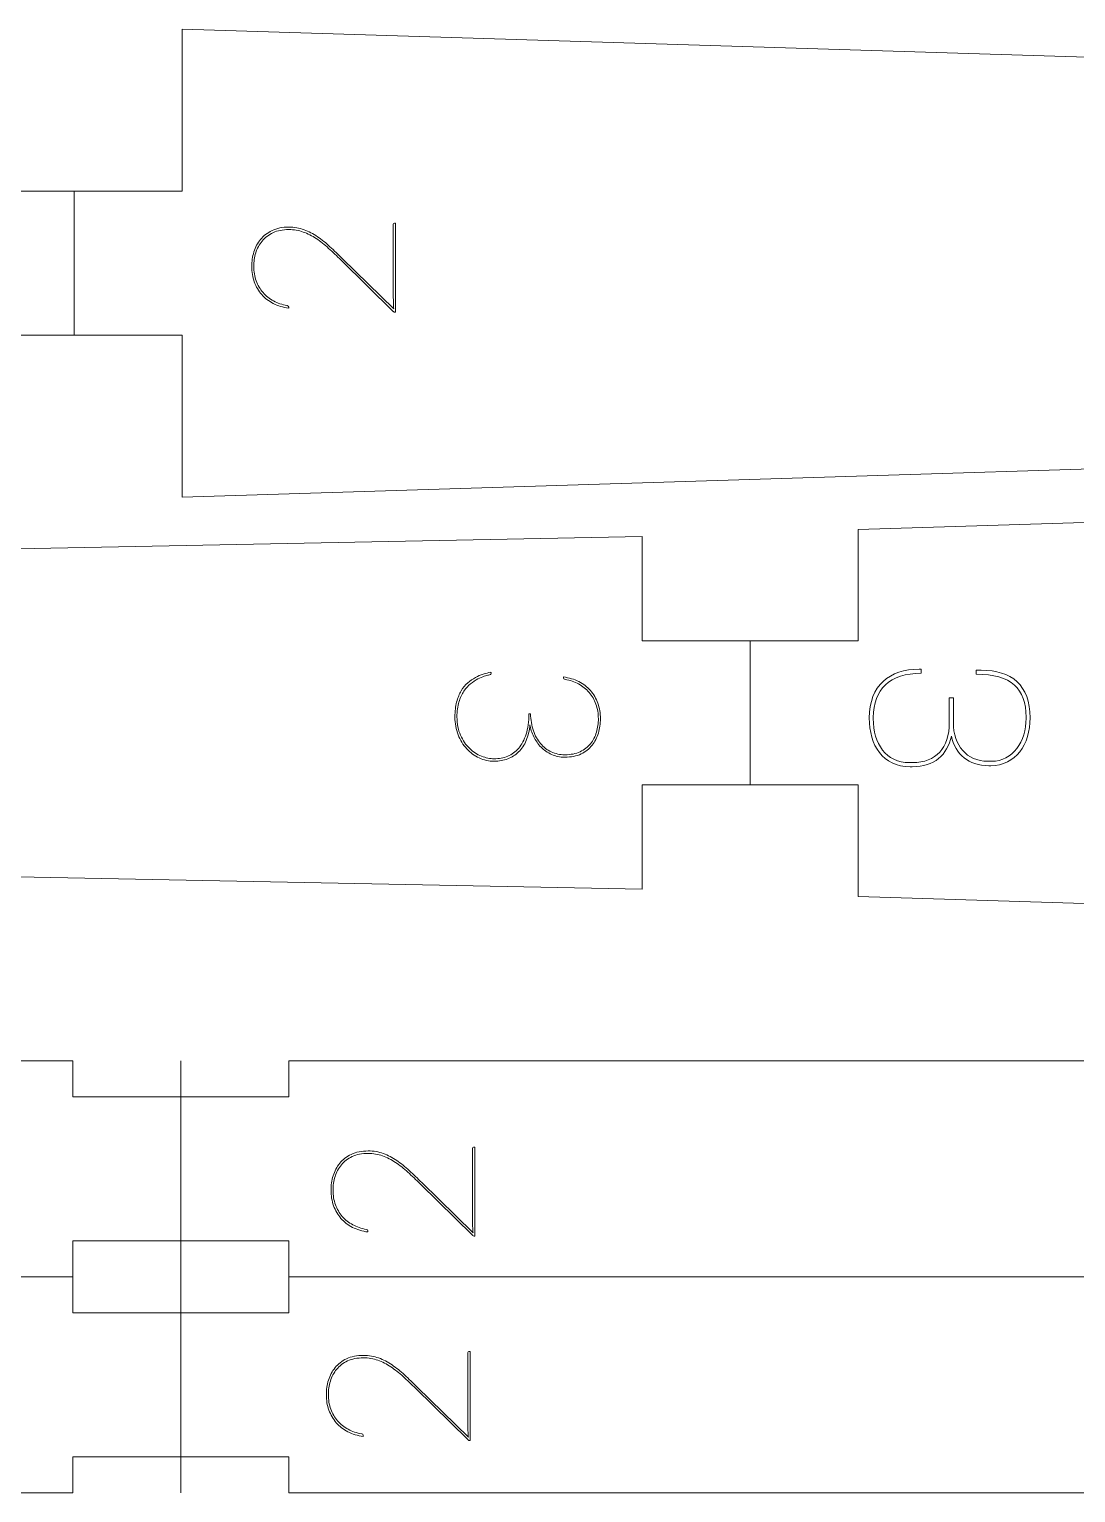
# Model space of a CAD drawing. Header units: millimetres. Extents: x -150 to 147, y -95 to 100.
# Drawn here: x -127.55 to -113.01, y -60.58 to -40.24 of the extents above; entities that cross this region are included whole.
import ezdxf

# ---------------------------------------------------------------- set-up
doc = ezdxf.new("R2010")
doc.units = ezdxf.units.MM
doc.header["$MEASUREMENT"] = 0
doc.layers.add('cut', color=7, linetype='Continuous')
doc.layers.add('cut light', color=7, linetype='Continuous')

msp = doc.modelspace()

# ---------------------------------------------------------------- linework, layer by layer
at = {"layer": 'cut', "lineweight": 0}
for points, knots in [([(-144.0516, -44.4889), (-144.0516, -44.4889), (-144.0516, -42.4889), (-144.0516, -42.4889), (-144.0516, -42.4889), (-144.0516, -42.4889), (-141.0516, -42.4889), (-141.0516, -42.4889), (-141.0516, -42.4889), (-141.0516, -42.4889), (-141.0516, -40.739), (-141.0516, -40.739), (-141.0516, -40.739), (-141.0516, -40.739), (-128.4217, -40.2389), (-128.4217, -40.2389), (-128.4217, -40.2389), (-128.4217, -40.2389), (-128.4217, -42.4889), (-128.4217, -42.4889), (-128.4217, -42.4889), (-128.4217, -42.4889), (-126.9217, -42.4889), (-126.9217, -42.4889), (-126.9217, -42.4889), (-126.9217, -42.4889), (-126.9217, -44.4889), (-126.9217, -44.4889), (-126.9217, -44.4889), (-126.9217, -44.4889), (-128.4217, -44.4889), (-128.4217, -44.4889), (-128.4217, -44.4889), (-128.4217, -44.4889), (-128.4217, -46.7389), (-128.4217, -46.7389), (-128.4217, -46.7389), (-128.4217, -46.7389), (-141.0516, -46.239), (-141.0516, -46.239), (-141.0516, -46.239), (-141.0516, -46.239), (-141.0516, -44.4889), (-141.0516, -44.4889), (-141.0516, -44.4889), (-141.0516, -44.4889), (-144.0516, -44.4889), (-144.0516, -44.4889)], [0, 0, 0, 0, 0.0769231, 0.0769231, 0.0769231, 0.0769231, 0.1538462, 0.1538462, 0.1538462, 0.1538462, 0.2307692, 0.2307692, 0.2307692, 0.2307692, 0.3076923, 0.3076923, 0.3076923, 0.3076923, 0.3846154, 0.3846154, 0.3846154, 0.3846154, 0.4615385, 0.4615385, 0.4615385, 0.4615385, 0.5384615, 0.5384615, 0.5384615, 0.5384615, 0.6153846, 0.6153846, 0.6153846, 0.6153846, 0.6923077, 0.6923077, 0.6923077, 0.6923077, 0.7692308, 0.7692308, 0.7692308, 0.7692308, 0.8461538, 0.8461538, 0.8461538, 0.8461538, 1, 1, 1, 1]), ([(-126.9217, -44.4889), (-126.9217, -44.4889), (-126.9217, -42.4889), (-126.9217, -42.4889), (-126.9217, -42.4889), (-126.9217, -42.4889), (-125.4217, -42.4889), (-125.4217, -42.4889), (-125.4217, -42.4889), (-125.4217, -42.4889), (-125.4217, -40.2389), (-125.4217, -40.2389), (-125.4217, -40.2389), (-125.4217, -40.2389), (-102.8217, -40.9389), (-102.8217, -40.9389), (-102.8217, -40.9389), (-102.8217, -40.9389), (-102.8217, -42.4889), (-102.8217, -42.4889), (-102.8217, -42.4889), (-102.8217, -42.4889), (-101.3217, -42.4889), (-101.3217, -42.4889), (-101.3217, -42.4889), (-101.3217, -42.4889), (-101.3217, -44.4889), (-101.3217, -44.4889), (-101.3217, -44.4889), (-101.3217, -44.4889), (-102.8217, -44.4889), (-102.8217, -44.4889), (-102.8217, -44.4889), (-102.8217, -44.4889), (-102.8217, -46.0389), (-102.8217, -46.0389), (-102.8217, -46.0389), (-102.8217, -46.0389), (-125.4217, -46.7389), (-125.4217, -46.7389), (-125.4217, -46.7389), (-125.4217, -46.7389), (-125.4217, -44.4889), (-125.4217, -44.4889), (-125.4217, -44.4889), (-125.4217, -44.4889), (-126.9217, -44.4889), (-126.9217, -44.4889)], [0, 0, 0, 0, 0.0769231, 0.0769231, 0.0769231, 0.0769231, 0.1538462, 0.1538462, 0.1538462, 0.1538462, 0.2307692, 0.2307692, 0.2307692, 0.2307692, 0.3076923, 0.3076923, 0.3076923, 0.3076923, 0.3846154, 0.3846154, 0.3846154, 0.3846154, 0.4615385, 0.4615385, 0.4615385, 0.4615385, 0.5384615, 0.5384615, 0.5384615, 0.5384615, 0.6153846, 0.6153846, 0.6153846, 0.6153846, 0.6923077, 0.6923077, 0.6923077, 0.6923077, 0.7692308, 0.7692308, 0.7692308, 0.7692308, 0.8461538, 0.8461538, 0.8461538, 0.8461538, 1, 1, 1, 1]), ([(-91.9315, -48.7389), (-91.9315, -48.7389), (-91.9315, -50.7389), (-91.9315, -50.7389), (-91.9315, -50.7389), (-91.9315, -50.7389), (-93.4315, -50.7389), (-93.4315, -50.7389), (-93.4315, -50.7389), (-93.4315, -50.7389), (-93.4315, -52.9889), (-93.4315, -52.9889), (-93.4315, -52.9889), (-93.4315, -52.9889), (-116.0315, -52.2889), (-116.0315, -52.2889), (-116.0315, -52.2889), (-116.0315, -52.2889), (-116.0315, -50.7389), (-116.0315, -50.7389), (-116.0315, -50.7389), (-116.0315, -50.7389), (-117.5315, -50.7389), (-117.5315, -50.7389), (-117.5315, -50.7389), (-117.5315, -50.7389), (-117.5315, -48.7389), (-117.5315, -48.7389), (-117.5315, -48.7389), (-117.5315, -48.7389), (-116.0315, -48.7389), (-116.0315, -48.7389), (-116.0315, -48.7389), (-116.0315, -48.7389), (-116.0315, -47.1889), (-116.0315, -47.1889), (-116.0315, -47.1889), (-116.0315, -47.1889), (-93.4315, -46.4889), (-93.4315, -46.4889), (-93.4315, -46.4889), (-93.4315, -46.4889), (-93.4315, -48.7389), (-93.4315, -48.7389), (-93.4315, -48.7389), (-93.4315, -48.7389), (-91.9315, -48.7389), (-91.9315, -48.7389)], [0, 0, 0, 0, 0.0769231, 0.0769231, 0.0769231, 0.0769231, 0.1538462, 0.1538462, 0.1538462, 0.1538462, 0.2307692, 0.2307692, 0.2307692, 0.2307692, 0.3076923, 0.3076923, 0.3076923, 0.3076923, 0.3846154, 0.3846154, 0.3846154, 0.3846154, 0.4615385, 0.4615385, 0.4615385, 0.4615385, 0.5384615, 0.5384615, 0.5384615, 0.5384615, 0.6153846, 0.6153846, 0.6153846, 0.6153846, 0.6923077, 0.6923077, 0.6923077, 0.6923077, 0.7692308, 0.7692308, 0.7692308, 0.7692308, 0.8461538, 0.8461538, 0.8461538, 0.8461538, 1, 1, 1, 1]), ([(-117.5315, -48.7389), (-117.5315, -48.7389), (-117.5315, -50.7389), (-117.5315, -50.7389), (-117.5315, -50.7389), (-117.5315, -50.7389), (-119.0315, -50.7389), (-119.0315, -50.7389), (-119.0315, -50.7389), (-119.0315, -50.7389), (-119.0315, -52.1889), (-119.0315, -52.1889), (-119.0315, -52.1889), (-119.0315, -52.1889), (-141.8015, -51.7388), (-141.8015, -51.7388), (-141.8015, -51.7388), (-141.8015, -51.7388), (-141.8016, -50.4888), (-141.8016, -50.4888), (-141.8016, -50.4888), (-141.8016, -50.4888), (-143.3016, -50.4888), (-143.3016, -50.4888), (-143.3016, -50.4888), (-143.3016, -50.4888), (-143.3016, -48.9888), (-143.3016, -48.9888), (-143.3016, -48.9888), (-143.3016, -48.9888), (-141.8016, -48.9888), (-141.8016, -48.9888), (-141.8016, -48.9888), (-141.8016, -48.9888), (-141.8015, -47.7388), (-141.8015, -47.7388), (-141.8015, -47.7388), (-141.8015, -47.7388), (-119.0315, -47.2889), (-119.0315, -47.2889), (-119.0315, -47.2889), (-119.0315, -47.2889), (-119.0315, -48.7389), (-119.0315, -48.7389), (-119.0315, -48.7389), (-119.0315, -48.7389), (-117.5315, -48.7389), (-117.5315, -48.7389)], [0, 0, 0, 0, 0.0769231, 0.0769231, 0.0769231, 0.0769231, 0.1538462, 0.1538462, 0.1538462, 0.1538462, 0.2307692, 0.2307692, 0.2307692, 0.2307692, 0.3076923, 0.3076923, 0.3076923, 0.3076923, 0.3846154, 0.3846154, 0.3846154, 0.3846154, 0.4615385, 0.4615385, 0.4615385, 0.4615385, 0.5384615, 0.5384615, 0.5384615, 0.5384615, 0.6153846, 0.6153846, 0.6153846, 0.6153846, 0.6923077, 0.6923077, 0.6923077, 0.6923077, 0.7692308, 0.7692308, 0.7692308, 0.7692308, 0.8461538, 0.8461538, 0.8461538, 0.8461538, 1, 1, 1, 1]), ([(-83.7401, -57.5762), (-83.7401, -57.5762), (-98.34, -57.5762), (-98.34, -57.5762), (-98.34, -57.5762), (-98.34, -57.5762), (-98.34, -56.8262), (-98.34, -56.8262), (-98.34, -56.8262), (-98.34, -56.8262), (-101.34, -56.8262), (-101.34, -56.8262), (-101.34, -56.8262), (-101.34, -56.8262), (-101.34, -57.5762), (-101.34, -57.5762), (-101.34, -57.5762), (-101.34, -57.5762), (-123.94, -57.5762), (-123.94, -57.5762), (-123.94, -57.5762), (-123.94, -57.5762), (-123.94, -57.0762), (-123.94, -57.0762), (-123.94, -57.0762), (-123.94, -57.0762), (-126.94, -57.0762), (-126.94, -57.0762), (-126.94, -57.0762), (-126.94, -57.0762), (-126.94, -57.5762), (-126.94, -57.5762), (-126.94, -57.5762), (-126.94, -57.5762), (-139.5699, -57.5762), (-139.5699, -57.5762), (-139.5699, -57.5762), (-139.5699, -57.5762), (-139.5699, -57.0762), (-139.5699, -57.0762), (-139.5699, -57.0762), (-139.5699, -57.0762), (-142.5699, -57.0762), (-142.5699, -57.0762), (-142.5699, -57.0762), (-142.5699, -57.0762), (-142.5699, -55.0762), (-142.5699, -55.0762), (-142.5699, -55.0762), (-142.5699, -55.0762), (-139.5699, -55.0762), (-139.5699, -55.0762), (-139.5699, -55.0762), (-139.5699, -55.0762), (-139.5699, -54.5762), (-139.5699, -54.5762), (-139.5699, -54.5762), (-139.5699, -54.5762), (-126.9401, -54.5762), (-126.9401, -54.5762), (-126.9401, -54.5762), (-126.9401, -54.5762), (-126.9401, -55.0762), (-126.9401, -55.0762), (-126.9401, -55.0762), (-126.9401, -55.0762), (-123.9401, -55.0762), (-123.9401, -55.0762), (-123.9401, -55.0762), (-123.9401, -55.0762), (-123.9401, -54.5762), (-123.9401, -54.5762), (-123.9401, -54.5762), (-123.9401, -54.5762), (-101.3401, -54.5762), (-101.3401, -54.5762), (-101.3401, -54.5762), (-101.3401, -54.5762), (-101.3401, -55.0762), (-101.3401, -55.0762), (-101.3401, -55.0762), (-101.3401, -55.0762), (-98.3401, -55.0762), (-98.3401, -55.0762), (-98.3401, -55.0762), (-98.3401, -55.0762), (-98.3401, -54.5762), (-98.3401, -54.5762), (-98.3401, -54.5762), (-98.3401, -54.5762), (-83.7401, -54.5762), (-83.7401, -54.5762), (-83.7401, -54.5762), (-83.7401, -54.5762), (-83.7401, -57.5762), (-83.7401, -57.5762)], [0, 0, 0, 0, 0.04, 0.04, 0.04, 0.04, 0.08, 0.08, 0.08, 0.08, 0.12, 0.12, 0.12, 0.12, 0.16, 0.16, 0.16, 0.16, 0.2, 0.2, 0.2, 0.2, 0.24, 0.24, 0.24, 0.24, 0.28, 0.28, 0.28, 0.28, 0.32, 0.32, 0.32, 0.32, 0.36, 0.36, 0.36, 0.36, 0.4, 0.4, 0.4, 0.4, 0.44, 0.44, 0.44, 0.44, 0.48, 0.48, 0.48, 0.48, 0.52, 0.52, 0.52, 0.52, 0.56, 0.56, 0.56, 0.56, 0.6, 0.6, 0.6, 0.6, 0.64, 0.64, 0.64, 0.64, 0.68, 0.68, 0.68, 0.68, 0.72, 0.72, 0.72, 0.72, 0.76, 0.76, 0.76, 0.76, 0.8, 0.8, 0.8, 0.8, 0.84, 0.84, 0.84, 0.84, 0.88, 0.88, 0.88, 0.88, 0.92, 0.92, 0.92, 0.92, 1, 1, 1, 1]), ([(-83.7401, -60.5762), (-83.7401, -60.5762), (-98.3401, -60.5762), (-98.3401, -60.5762), (-98.3401, -60.5762), (-98.3401, -60.5762), (-98.3401, -60.0762), (-98.3401, -60.0762), (-98.3401, -60.0762), (-98.3401, -60.0762), (-101.3401, -60.0762), (-101.3401, -60.0762), (-101.3401, -60.0762), (-101.3401, -60.0762), (-101.3401, -60.5762), (-101.3401, -60.5762), (-101.3401, -60.5762), (-101.3401, -60.5762), (-123.9401, -60.5762), (-123.9401, -60.5762), (-123.9401, -60.5762), (-123.9401, -60.5762), (-123.9401, -60.0762), (-123.9401, -60.0762), (-123.9401, -60.0762), (-123.9401, -60.0762), (-126.9401, -60.0762), (-126.9401, -60.0762), (-126.9401, -60.0762), (-126.9401, -60.0762), (-126.9401, -60.5762), (-126.9401, -60.5762), (-126.9401, -60.5762), (-126.9401, -60.5762), (-139.5699, -60.5762), (-139.5699, -60.5762), (-139.5699, -60.5762), (-139.5699, -60.5762), (-139.5699, -60.0762), (-139.5699, -60.0762), (-139.5699, -60.0762), (-139.5699, -60.0762), (-142.5699, -60.0762), (-142.5699, -60.0762), (-142.5699, -60.0762), (-142.5699, -60.0762), (-142.5699, -58.0762), (-142.5699, -58.0762), (-142.5699, -58.0762), (-142.5699, -58.0762), (-139.5699, -58.0762), (-139.5699, -58.0762), (-139.5699, -58.0762), (-139.5699, -58.0762), (-139.5699, -57.5762), (-139.5699, -57.5762), (-139.5699, -57.5762), (-139.5699, -57.5762), (-126.94, -57.5762), (-126.94, -57.5762), (-126.94, -57.5762), (-126.94, -57.5762), (-126.94, -58.0762), (-126.94, -58.0762), (-126.94, -58.0762), (-126.94, -58.0762), (-123.94, -58.0762), (-123.94, -58.0762), (-123.94, -58.0762), (-123.94, -58.0762), (-123.94, -57.5762), (-123.94, -57.5762), (-123.94, -57.5762), (-123.94, -57.5762), (-101.34, -57.5762), (-101.34, -57.5762), (-101.34, -57.5762), (-101.34, -57.5762), (-101.34, -58.3262), (-101.34, -58.3262), (-101.34, -58.3262), (-101.34, -58.3262), (-98.34, -58.3262), (-98.34, -58.3262), (-98.34, -58.3262), (-98.34, -58.3262), (-98.34, -57.5762), (-98.34, -57.5762), (-98.34, -57.5762), (-98.34, -57.5762), (-83.7401, -57.5762), (-83.7401, -57.5762), (-83.7401, -57.5762), (-83.7401, -57.5762), (-83.7401, -60.5762), (-83.7401, -60.5762)], [0, 0, 0, 0, 0.04, 0.04, 0.04, 0.04, 0.08, 0.08, 0.08, 0.08, 0.12, 0.12, 0.12, 0.12, 0.16, 0.16, 0.16, 0.16, 0.2, 0.2, 0.2, 0.2, 0.24, 0.24, 0.24, 0.24, 0.28, 0.28, 0.28, 0.28, 0.32, 0.32, 0.32, 0.32, 0.36, 0.36, 0.36, 0.36, 0.4, 0.4, 0.4, 0.4, 0.44, 0.44, 0.44, 0.44, 0.48, 0.48, 0.48, 0.48, 0.52, 0.52, 0.52, 0.52, 0.56, 0.56, 0.56, 0.56, 0.6, 0.6, 0.6, 0.6, 0.64, 0.64, 0.64, 0.64, 0.68, 0.68, 0.68, 0.68, 0.72, 0.72, 0.72, 0.72, 0.76, 0.76, 0.76, 0.76, 0.8, 0.8, 0.8, 0.8, 0.84, 0.84, 0.84, 0.84, 0.88, 0.88, 0.88, 0.88, 0.92, 0.92, 0.92, 0.92, 1, 1, 1, 1])]:
    msp.add_open_spline(points, degree=3, knots=knots, dxfattribs=at)
for points in [[(-125.44, -54.5762), (-125.44, -54.5762), (-125.44, -57.5762), (-125.44, -57.5762)], [(-125.44, -57.5762), (-125.44, -57.5762), (-125.44, -60.5762), (-125.44, -60.5762)]]:
    msp.add_open_spline(points, degree=3, dxfattribs=at)
at = {"layer": 'cut light', "color": 5, "lineweight": 0}
for points, knots in [([(-124.4561, -43.5331), (-124.4561, -43.4654), (-124.4462, -43.3986), (-124.4265, -43.3332), (-124.4265, -43.3332), (-124.4067, -43.2678), (-124.3762, -43.21), (-124.3343, -43.1592), (-124.3343, -43.1592), (-124.2924, -43.1084), (-124.2388, -43.067), (-124.1739, -43.0355), (-124.1739, -43.0355), (-124.109, -43.004), (-124.0309, -42.9884), (-123.9397, -42.9884), (-123.9397, -42.9884), (-123.8644, -42.9884), (-123.7943, -43.0002), (-123.7294, -43.0242), (-123.7294, -43.0242), (-123.6645, -43.0482), (-123.6024, -43.0806), (-123.5431, -43.1211), (-123.5431, -43.1211), (-123.4839, -43.1615), (-123.426, -43.2081), (-123.3691, -43.2612), (-123.3691, -43.2612), (-123.3122, -43.3144), (-123.2539, -43.3704), (-123.1946, -43.4287), (-123.1946, -43.4287), (-123.1946, -43.4287), (-122.4834, -44.1258), (-122.4834, -44.1258), (-122.4834, -44.1258), (-122.4853, -44.106), (-122.4867, -44.083), (-122.4876, -44.0571), (-122.4876, -44.0571), (-122.4886, -44.0312), (-122.489, -44.0025), (-122.489, -43.9706), (-122.489, -43.9706), (-122.489, -43.9706), (-122.489, -42.9489), (-122.489, -42.9489), (-122.489, -42.9489), (-122.489, -42.9395), (-122.4843, -42.9348), (-122.4749, -42.9348), (-122.4749, -42.9348), (-122.4749, -42.9348), (-122.458, -42.9348), (-122.458, -42.9348), (-122.458, -42.9348), (-122.458, -42.9348), (-122.458, -44.1709), (-122.458, -44.1709), (-122.458, -44.1709), (-122.458, -44.1709), (-122.4693, -44.1709), (-122.4693, -44.1709), (-122.4693, -44.1709), (-122.4749, -44.1709), (-122.4796, -44.1695), (-122.4834, -44.1667), (-122.4834, -44.1667), (-122.4872, -44.1639), (-122.49, -44.1615), (-122.4919, -44.1596), (-122.4919, -44.1596), (-122.4919, -44.1596), (-123.2143, -43.4485), (-123.2143, -43.4485), (-123.2143, -43.4485), (-123.2736, -43.3901), (-123.3315, -43.3351), (-123.3879, -43.2834), (-123.3879, -43.2834), (-123.4444, -43.2316), (-123.5017, -43.1865), (-123.5601, -43.1479), (-123.5601, -43.1479), (-123.6184, -43.1093), (-123.6786, -43.0787), (-123.7407, -43.0562), (-123.7407, -43.0562), (-123.8028, -43.0336), (-123.8691, -43.0223), (-123.9397, -43.0223), (-123.9397, -43.0223), (-124.0253, -43.0223), (-124.0991, -43.0369), (-124.1607, -43.066), (-124.1607, -43.066), (-124.2223, -43.0952), (-124.2727, -43.1338), (-124.3122, -43.1818), (-124.3122, -43.1818), (-124.3517, -43.2297), (-124.3809, -43.2843), (-124.3997, -43.3454), (-124.3997, -43.3454), (-124.4185, -43.4066), (-124.4279, -43.4691), (-124.4279, -43.5331), (-124.4279, -43.5331), (-124.4279, -43.6065), (-124.4166, -43.6738), (-124.394, -43.7354), (-124.394, -43.7354), (-124.3715, -43.797), (-124.3399, -43.8516), (-124.299, -43.8986), (-124.299, -43.8986), (-124.2581, -43.9456), (-124.2092, -43.9842), (-124.1527, -44.0148), (-124.1527, -44.0148), (-124.0963, -44.0453), (-124.0337, -44.0665), (-123.9651, -44.0778), (-123.9651, -44.0778), (-123.95, -44.0806), (-123.9425, -44.0882), (-123.9425, -44.1004), (-123.9425, -44.1004), (-123.9425, -44.1004), (-123.9425, -44.1145), (-123.9425, -44.1145), (-123.9425, -44.1145), (-124.0215, -44.1041), (-124.093, -44.0825), (-124.1565, -44.0501), (-124.1565, -44.0501), (-124.22, -44.0176), (-124.2736, -43.9762), (-124.3178, -43.9254), (-124.3178, -43.9254), (-124.362, -43.8746), (-124.3964, -43.8158), (-124.4204, -43.7495), (-124.4204, -43.7495), (-124.4444, -43.6832), (-124.4561, -43.6112), (-124.4561, -43.5331)], [0, 0, 0, 0, 0.0263158, 0.0263158, 0.0263158, 0.0263158, 0.0526316, 0.0526316, 0.0526316, 0.0526316, 0.0789474, 0.0789474, 0.0789474, 0.0789474, 0.1052632, 0.1052632, 0.1052632, 0.1052632, 0.1315789, 0.1315789, 0.1315789, 0.1315789, 0.1578947, 0.1578947, 0.1578947, 0.1578947, 0.1842105, 0.1842105, 0.1842105, 0.1842105, 0.2105263, 0.2105263, 0.2105263, 0.2105263, 0.2368421, 0.2368421, 0.2368421, 0.2368421, 0.2631579, 0.2631579, 0.2631579, 0.2631579, 0.2894737, 0.2894737, 0.2894737, 0.2894737, 0.3157895, 0.3157895, 0.3157895, 0.3157895, 0.3421053, 0.3421053, 0.3421053, 0.3421053, 0.3684211, 0.3684211, 0.3684211, 0.3684211, 0.3947368, 0.3947368, 0.3947368, 0.3947368, 0.4210526, 0.4210526, 0.4210526, 0.4210526, 0.4473684, 0.4473684, 0.4473684, 0.4473684, 0.4736842, 0.4736842, 0.4736842, 0.4736842, 0.5, 0.5, 0.5, 0.5, 0.5263158, 0.5263158, 0.5263158, 0.5263158, 0.5526316, 0.5526316, 0.5526316, 0.5526316, 0.5789474, 0.5789474, 0.5789474, 0.5789474, 0.6052632, 0.6052632, 0.6052632, 0.6052632, 0.6315789, 0.6315789, 0.6315789, 0.6315789, 0.6578947, 0.6578947, 0.6578947, 0.6578947, 0.6842105, 0.6842105, 0.6842105, 0.6842105, 0.7105263, 0.7105263, 0.7105263, 0.7105263, 0.7368421, 0.7368421, 0.7368421, 0.7368421, 0.7631579, 0.7631579, 0.7631579, 0.7631579, 0.7894737, 0.7894737, 0.7894737, 0.7894737, 0.8157895, 0.8157895, 0.8157895, 0.8157895, 0.8421053, 0.8421053, 0.8421053, 0.8421053, 0.8684211, 0.8684211, 0.8684211, 0.8684211, 0.8947368, 0.8947368, 0.8947368, 0.8947368, 0.9210526, 0.9210526, 0.9210526, 0.9210526, 0.9473684, 0.9473684, 0.9473684, 0.9473684, 1, 1, 1, 1]), ([(-119.6125, -49.821), (-119.6125, -49.8888), (-119.6219, -49.9546), (-119.6407, -50.0186), (-119.6407, -50.0186), (-119.6595, -50.0826), (-119.6887, -50.1395), (-119.7282, -50.1893), (-119.7282, -50.1893), (-119.7677, -50.2392), (-119.8185, -50.2792), (-119.8811, -50.3093), (-119.8811, -50.3093), (-119.9436, -50.3394), (-120.0189, -50.3544), (-120.1064, -50.3544), (-120.1064, -50.3544), (-120.1732, -50.3544), (-120.2343, -50.3417), (-120.2903, -50.3163), (-120.2903, -50.3163), (-120.3463, -50.2909), (-120.3952, -50.2575), (-120.4366, -50.2157), (-120.4366, -50.2157), (-120.478, -50.1738), (-120.5118, -50.1254), (-120.5386, -50.0708), (-120.5386, -50.0708), (-120.5654, -50.0163), (-120.5833, -49.9603), (-120.5918, -49.9029), (-120.5918, -49.9029), (-120.5984, -49.9847), (-120.6153, -50.0576), (-120.6426, -50.1211), (-120.6426, -50.1211), (-120.6699, -50.1846), (-120.7051, -50.2378), (-120.7484, -50.2806), (-120.7484, -50.2806), (-120.7917, -50.3234), (-120.842, -50.3559), (-120.8999, -50.378), (-120.8999, -50.378), (-120.9577, -50.4001), (-121.0208, -50.4109), (-121.0885, -50.4109), (-121.0885, -50.4109), (-121.1609, -50.4109), (-121.2301, -50.3958), (-121.2959, -50.3653), (-121.2959, -50.3653), (-121.3618, -50.3347), (-121.4196, -50.2919), (-121.4695, -50.2373), (-121.4695, -50.2373), (-121.5193, -50.1828), (-121.5589, -50.1179), (-121.5885, -50.0426), (-121.5885, -50.0426), (-121.6181, -49.9673), (-121.6332, -49.885), (-121.6332, -49.7956), (-121.6332, -49.7956), (-121.6332, -49.7166), (-121.6252, -49.6475), (-121.6092, -49.5877), (-121.6092, -49.5877), (-121.5932, -49.528), (-121.572, -49.4763), (-121.5462, -49.4325), (-121.5462, -49.4325), (-121.5203, -49.3888), (-121.4902, -49.3521), (-121.4558, -49.3225), (-121.4558, -49.3225), (-121.4215, -49.2928), (-121.3862, -49.2679), (-121.3495, -49.2481), (-121.3495, -49.2481), (-121.3129, -49.2284), (-121.2762, -49.2129), (-121.2395, -49.2011), (-121.2395, -49.2011), (-121.2028, -49.1893), (-121.1685, -49.1795), (-121.1365, -49.1719), (-121.1365, -49.1719), (-121.1365, -49.1719), (-121.1336, -49.1776), (-121.1336, -49.1776), (-121.1336, -49.1776), (-121.1318, -49.1814), (-121.1308, -49.1851), (-121.1308, -49.1889), (-121.1308, -49.1889), (-121.1308, -49.1964), (-121.1336, -49.202), (-121.1398, -49.2053), (-121.1398, -49.2053), (-121.1459, -49.2086), (-121.1548, -49.2115), (-121.1661, -49.2143), (-121.1661, -49.2143), (-121.1793, -49.2171), (-121.199, -49.2227), (-121.2258, -49.2307), (-121.2258, -49.2307), (-121.2527, -49.2387), (-121.2823, -49.251), (-121.3147, -49.2679), (-121.3147, -49.2679), (-121.3472, -49.2848), (-121.3806, -49.3069), (-121.4149, -49.3337), (-121.4149, -49.3337), (-121.4493, -49.3606), (-121.4808, -49.3949), (-121.509, -49.4372), (-121.509, -49.4372), (-121.5372, -49.4796), (-121.5603, -49.5299), (-121.5781, -49.5882), (-121.5781, -49.5882), (-121.596, -49.6465), (-121.605, -49.7157), (-121.605, -49.7956), (-121.605, -49.7956), (-121.605, -49.8925), (-121.5885, -49.9772), (-121.556, -50.0496), (-121.556, -50.0496), (-121.5236, -50.1221), (-121.4822, -50.1828), (-121.4319, -50.2312), (-121.4319, -50.2312), (-121.3815, -50.2797), (-121.326, -50.3159), (-121.2654, -50.3403), (-121.2654, -50.3403), (-121.2047, -50.3648), (-121.1459, -50.377), (-121.0885, -50.377), (-121.0885, -50.377), (-121.0208, -50.377), (-120.9577, -50.3653), (-120.8994, -50.3417), (-120.8994, -50.3417), (-120.8411, -50.3182), (-120.7903, -50.2811), (-120.747, -50.2303), (-120.747, -50.2303), (-120.7037, -50.1795), (-120.6694, -50.1146), (-120.6445, -50.0355), (-120.6445, -50.0355), (-120.6195, -49.9565), (-120.6068, -49.8615), (-120.6059, -49.7505), (-120.6059, -49.7505), (-120.6059, -49.7505), (-120.5833, -49.7505), (-120.5833, -49.7505), (-120.5833, -49.7505), (-120.5805, -49.837), (-120.5669, -49.9156), (-120.5429, -49.9861), (-120.5429, -49.9861), (-120.5189, -50.0567), (-120.486, -50.1169), (-120.4441, -50.1663), (-120.4441, -50.1663), (-120.4022, -50.2157), (-120.3528, -50.2538), (-120.2959, -50.2806), (-120.2959, -50.2806), (-120.239, -50.3074), (-120.176, -50.3206), (-120.1064, -50.3206), (-120.1064, -50.3206), (-120.0245, -50.3206), (-119.954, -50.3069), (-119.8952, -50.2792), (-119.8952, -50.2792), (-119.8364, -50.2514), (-119.7884, -50.2143), (-119.7508, -50.1677), (-119.7508, -50.1677), (-119.7131, -50.1211), (-119.6854, -50.0675), (-119.6675, -50.0073), (-119.6675, -50.0073), (-119.6496, -49.9471), (-119.6407, -49.885), (-119.6407, -49.821), (-119.6407, -49.821), (-119.6407, -49.7477), (-119.652, -49.6799), (-119.6746, -49.6179), (-119.6746, -49.6179), (-119.6971, -49.5558), (-119.7287, -49.5012), (-119.7696, -49.4542), (-119.7696, -49.4542), (-119.8105, -49.4071), (-119.8594, -49.3681), (-119.9159, -49.337), (-119.9159, -49.337), (-119.9723, -49.306), (-120.0349, -49.2848), (-120.1035, -49.2735), (-120.1035, -49.2735), (-120.1186, -49.2707), (-120.1261, -49.2641), (-120.1261, -49.2538), (-120.1261, -49.2538), (-120.1261, -49.2538), (-120.1261, -49.2397), (-120.1261, -49.2397), (-120.1261, -49.2397), (-120.0471, -49.25), (-119.9756, -49.2717), (-119.9121, -49.3041), (-119.9121, -49.3041), (-119.8486, -49.3366), (-119.795, -49.378), (-119.7508, -49.4288), (-119.7508, -49.4288), (-119.7066, -49.4796), (-119.6722, -49.5384), (-119.6482, -49.6047), (-119.6482, -49.6047), (-119.6242, -49.671), (-119.6125, -49.743), (-119.6125, -49.821)], [0, 0, 0, 0, 0.0166667, 0.0166667, 0.0166667, 0.0166667, 0.0333333, 0.0333333, 0.0333333, 0.0333333, 0.05, 0.05, 0.05, 0.05, 0.0666667, 0.0666667, 0.0666667, 0.0666667, 0.0833333, 0.0833333, 0.0833333, 0.0833333, 0.1, 0.1, 0.1, 0.1, 0.1166667, 0.1166667, 0.1166667, 0.1166667, 0.1333333, 0.1333333, 0.1333333, 0.1333333, 0.15, 0.15, 0.15, 0.15, 0.1666667, 0.1666667, 0.1666667, 0.1666667, 0.1833333, 0.1833333, 0.1833333, 0.1833333, 0.2, 0.2, 0.2, 0.2, 0.2166667, 0.2166667, 0.2166667, 0.2166667, 0.2333333, 0.2333333, 0.2333333, 0.2333333, 0.25, 0.25, 0.25, 0.25, 0.2666667, 0.2666667, 0.2666667, 0.2666667, 0.2833333, 0.2833333, 0.2833333, 0.2833333, 0.3, 0.3, 0.3, 0.3, 0.3166667, 0.3166667, 0.3166667, 0.3166667, 0.3333333, 0.3333333, 0.3333333, 0.3333333, 0.35, 0.35, 0.35, 0.35, 0.3666667, 0.3666667, 0.3666667, 0.3666667, 0.3833333, 0.3833333, 0.3833333, 0.3833333, 0.4, 0.4, 0.4, 0.4, 0.4166667, 0.4166667, 0.4166667, 0.4166667, 0.4333333, 0.4333333, 0.4333333, 0.4333333, 0.45, 0.45, 0.45, 0.45, 0.4666667, 0.4666667, 0.4666667, 0.4666667, 0.4833333, 0.4833333, 0.4833333, 0.4833333, 0.5, 0.5, 0.5, 0.5, 0.5166667, 0.5166667, 0.5166667, 0.5166667, 0.5333333, 0.5333333, 0.5333333, 0.5333333, 0.55, 0.55, 0.55, 0.55, 0.5666667, 0.5666667, 0.5666667, 0.5666667, 0.5833333, 0.5833333, 0.5833333, 0.5833333, 0.6, 0.6, 0.6, 0.6, 0.6166667, 0.6166667, 0.6166667, 0.6166667, 0.6333333, 0.6333333, 0.6333333, 0.6333333, 0.65, 0.65, 0.65, 0.65, 0.6666667, 0.6666667, 0.6666667, 0.6666667, 0.6833333, 0.6833333, 0.6833333, 0.6833333, 0.7, 0.7, 0.7, 0.7, 0.7166667, 0.7166667, 0.7166667, 0.7166667, 0.7333333, 0.7333333, 0.7333333, 0.7333333, 0.75, 0.75, 0.75, 0.75, 0.7666667, 0.7666667, 0.7666667, 0.7666667, 0.7833333, 0.7833333, 0.7833333, 0.7833333, 0.8, 0.8, 0.8, 0.8, 0.8166667, 0.8166667, 0.8166667, 0.8166667, 0.8333333, 0.8333333, 0.8333333, 0.8333333, 0.85, 0.85, 0.85, 0.85, 0.8666667, 0.8666667, 0.8666667, 0.8666667, 0.8833333, 0.8833333, 0.8833333, 0.8833333, 0.9, 0.9, 0.9, 0.9, 0.9166667, 0.9166667, 0.9166667, 0.9166667, 0.9333333, 0.9333333, 0.9333333, 0.9333333, 0.95, 0.95, 0.95, 0.95, 0.9666667, 0.9666667, 0.9666667, 0.9666667, 1, 1, 1, 1]), ([(-114.1757, -50.4109), (-114.1757, -50.4109), (-114.2322, -50.4109), (-114.2322, -50.4109), (-114.2322, -50.4109), (-114.5229, -50.4109), (-114.7091, -50.1936), (-114.7091, -49.8747), (-114.7091, -49.8747), (-114.7091, -49.8747), (-114.7091, -49.5275), (-114.7091, -49.5275), (-114.7091, -49.5275), (-114.7091, -49.5275), (-114.7656, -49.5275), (-114.7656, -49.5275), (-114.7656, -49.5275), (-114.7656, -49.5275), (-114.7656, -49.8747), (-114.7656, -49.8747), (-114.7656, -49.8747), (-114.7656, -50.2246), (-114.949, -50.4306), (-115.2764, -50.4306), (-115.2764, -50.4306), (-115.2764, -50.4306), (-115.3187, -50.4306), (-115.3187, -50.4306), (-115.3187, -50.4306), (-115.6461, -50.4306), (-115.8211, -50.1682), (-115.8211, -49.8182), (-115.8211, -49.8182), (-115.8211, -49.8182), (-115.8211, -49.8013), (-115.8211, -49.8013), (-115.8211, -49.8013), (-115.8211, -49.4118), (-115.5953, -49.1889), (-115.155, -49.1889), (-115.155, -49.1889), (-115.155, -49.1889), (-115.155, -49.1324), (-115.155, -49.1324), (-115.155, -49.1324), (-115.155, -49.1324), (-115.1833, -49.1324), (-115.1833, -49.1324), (-115.1833, -49.1324), (-115.5953, -49.1324), (-115.8775, -49.3554), (-115.8775, -49.8098), (-115.8775, -49.8098), (-115.8775, -50.1908), (-115.6913, -50.4871), (-115.3103, -50.4871), (-115.3103, -50.4871), (-115.3103, -50.4871), (-115.282, -50.4871), (-115.282, -50.4871), (-115.282, -50.4871), (-114.9716, -50.4871), (-114.7938, -50.3262), (-114.7374, -50.0609), (-114.7374, -50.0609), (-114.6809, -50.3149), (-114.4975, -50.473), (-114.2181, -50.473), (-114.2181, -50.473), (-114.2181, -50.473), (-114.1899, -50.473), (-114.1899, -50.473), (-114.1899, -50.473), (-113.8455, -50.473), (-113.6424, -50.1766), (-113.6424, -49.8098), (-113.6424, -49.8098), (-113.6424, -49.3497), (-113.902, -49.1465), (-114.3225, -49.1465), (-114.3225, -49.1465), (-114.3225, -49.1465), (-114.3931, -49.1465), (-114.3931, -49.1465), (-114.3931, -49.1465), (-114.3931, -49.1465), (-114.3931, -49.203), (-114.3931, -49.203), (-114.3931, -49.203), (-113.902, -49.203), (-113.6988, -49.4005), (-113.6988, -49.7985), (-113.6988, -49.7985), (-113.6988, -49.7985), (-113.6988, -49.8154), (-113.6988, -49.8154), (-113.6988, -49.8154), (-113.6988, -50.1343), (-113.8851, -50.4109), (-114.1757, -50.4109)], [0, 0, 0, 0, 0.0384615, 0.0384615, 0.0384615, 0.0384615, 0.0769231, 0.0769231, 0.0769231, 0.0769231, 0.1153846, 0.1153846, 0.1153846, 0.1153846, 0.1538462, 0.1538462, 0.1538462, 0.1538462, 0.1923077, 0.1923077, 0.1923077, 0.1923077, 0.2307692, 0.2307692, 0.2307692, 0.2307692, 0.2692308, 0.2692308, 0.2692308, 0.2692308, 0.3076923, 0.3076923, 0.3076923, 0.3076923, 0.3461538, 0.3461538, 0.3461538, 0.3461538, 0.3846154, 0.3846154, 0.3846154, 0.3846154, 0.4230769, 0.4230769, 0.4230769, 0.4230769, 0.4615385, 0.4615385, 0.4615385, 0.4615385, 0.5, 0.5, 0.5, 0.5, 0.5384615, 0.5384615, 0.5384615, 0.5384615, 0.5769231, 0.5769231, 0.5769231, 0.5769231, 0.6153846, 0.6153846, 0.6153846, 0.6153846, 0.6538462, 0.6538462, 0.6538462, 0.6538462, 0.6923077, 0.6923077, 0.6923077, 0.6923077, 0.7307692, 0.7307692, 0.7307692, 0.7307692, 0.7692308, 0.7692308, 0.7692308, 0.7692308, 0.8076923, 0.8076923, 0.8076923, 0.8076923, 0.8461538, 0.8461538, 0.8461538, 0.8461538, 0.8846154, 0.8846154, 0.8846154, 0.8846154, 0.9230769, 0.9230769, 0.9230769, 0.9230769, 1, 1, 1, 1]), ([(-123.3548, -56.3713), (-123.3548, -56.3036), (-123.3449, -56.2368), (-123.3252, -56.1714), (-123.3252, -56.1714), (-123.3054, -56.106), (-123.2749, -56.0482), (-123.233, -55.9974), (-123.233, -55.9974), (-123.1911, -55.9466), (-123.1375, -55.9052), (-123.0726, -55.8737), (-123.0726, -55.8737), (-123.0077, -55.8422), (-122.9296, -55.8266), (-122.8384, -55.8266), (-122.8384, -55.8266), (-122.7631, -55.8266), (-122.693, -55.8384), (-122.6281, -55.8624), (-122.6281, -55.8624), (-122.5632, -55.8864), (-122.5011, -55.9188), (-122.4418, -55.9593), (-122.4418, -55.9593), (-122.3826, -55.9997), (-122.3247, -56.0463), (-122.2678, -56.0994), (-122.2678, -56.0994), (-122.2109, -56.1526), (-122.1526, -56.2086), (-122.0933, -56.2669), (-122.0933, -56.2669), (-122.0933, -56.2669), (-121.3821, -56.964), (-121.3821, -56.964), (-121.3821, -56.964), (-121.384, -56.9442), (-121.3854, -56.9212), (-121.3863, -56.8953), (-121.3863, -56.8953), (-121.3873, -56.8694), (-121.3877, -56.8407), (-121.3877, -56.8088), (-121.3877, -56.8088), (-121.3877, -56.8088), (-121.3877, -55.7871), (-121.3877, -55.7871), (-121.3877, -55.7871), (-121.3877, -55.7777), (-121.383, -55.773), (-121.3736, -55.773), (-121.3736, -55.773), (-121.3736, -55.773), (-121.3567, -55.773), (-121.3567, -55.773), (-121.3567, -55.773), (-121.3567, -55.773), (-121.3567, -57.0091), (-121.3567, -57.0091), (-121.3567, -57.0091), (-121.3567, -57.0091), (-121.368, -57.0091), (-121.368, -57.0091), (-121.368, -57.0091), (-121.3736, -57.0091), (-121.3783, -57.0077), (-121.3821, -57.0049), (-121.3821, -57.0049), (-121.3859, -57.0021), (-121.3887, -56.9997), (-121.3906, -56.9978), (-121.3906, -56.9978), (-121.3906, -56.9978), (-122.113, -56.2867), (-122.113, -56.2867), (-122.113, -56.2867), (-122.1723, -56.2283), (-122.2302, -56.1733), (-122.2866, -56.1216), (-122.2866, -56.1216), (-122.3431, -56.0698), (-122.4004, -56.0247), (-122.4588, -55.9861), (-122.4588, -55.9861), (-122.5171, -55.9475), (-122.5773, -55.9169), (-122.6394, -55.8944), (-122.6394, -55.8944), (-122.7015, -55.8718), (-122.7678, -55.8605), (-122.8384, -55.8605), (-122.8384, -55.8605), (-122.924, -55.8605), (-122.9978, -55.8751), (-123.0594, -55.9042), (-123.0594, -55.9042), (-123.121, -55.9334), (-123.1714, -55.972), (-123.2109, -56.02), (-123.2109, -56.02), (-123.2504, -56.0679), (-123.2796, -56.1225), (-123.2984, -56.1836), (-123.2984, -56.1836), (-123.3172, -56.2448), (-123.3266, -56.3073), (-123.3266, -56.3713), (-123.3266, -56.3713), (-123.3266, -56.4447), (-123.3153, -56.512), (-123.2927, -56.5736), (-123.2927, -56.5736), (-123.2702, -56.6352), (-123.2386, -56.6898), (-123.1977, -56.7368), (-123.1977, -56.7368), (-123.1568, -56.7838), (-123.1079, -56.8224), (-123.0514, -56.853), (-123.0514, -56.853), (-122.995, -56.8835), (-122.9324, -56.9047), (-122.8638, -56.916), (-122.8638, -56.916), (-122.8487, -56.9188), (-122.8412, -56.9264), (-122.8412, -56.9386), (-122.8412, -56.9386), (-122.8412, -56.9386), (-122.8412, -56.9527), (-122.8412, -56.9527), (-122.8412, -56.9527), (-122.9202, -56.9423), (-122.9917, -56.9207), (-123.0552, -56.8883), (-123.0552, -56.8883), (-123.1187, -56.8558), (-123.1723, -56.8144), (-123.2165, -56.7636), (-123.2165, -56.7636), (-123.2607, -56.7128), (-123.2951, -56.654), (-123.3191, -56.5877), (-123.3191, -56.5877), (-123.3431, -56.5214), (-123.3548, -56.4494), (-123.3548, -56.3713)], [0, 0, 0, 0, 0.0263158, 0.0263158, 0.0263158, 0.0263158, 0.0526316, 0.0526316, 0.0526316, 0.0526316, 0.0789474, 0.0789474, 0.0789474, 0.0789474, 0.1052632, 0.1052632, 0.1052632, 0.1052632, 0.1315789, 0.1315789, 0.1315789, 0.1315789, 0.1578947, 0.1578947, 0.1578947, 0.1578947, 0.1842105, 0.1842105, 0.1842105, 0.1842105, 0.2105263, 0.2105263, 0.2105263, 0.2105263, 0.2368421, 0.2368421, 0.2368421, 0.2368421, 0.2631579, 0.2631579, 0.2631579, 0.2631579, 0.2894737, 0.2894737, 0.2894737, 0.2894737, 0.3157895, 0.3157895, 0.3157895, 0.3157895, 0.3421053, 0.3421053, 0.3421053, 0.3421053, 0.3684211, 0.3684211, 0.3684211, 0.3684211, 0.3947368, 0.3947368, 0.3947368, 0.3947368, 0.4210526, 0.4210526, 0.4210526, 0.4210526, 0.4473684, 0.4473684, 0.4473684, 0.4473684, 0.4736842, 0.4736842, 0.4736842, 0.4736842, 0.5, 0.5, 0.5, 0.5, 0.5263158, 0.5263158, 0.5263158, 0.5263158, 0.5526316, 0.5526316, 0.5526316, 0.5526316, 0.5789474, 0.5789474, 0.5789474, 0.5789474, 0.6052632, 0.6052632, 0.6052632, 0.6052632, 0.6315789, 0.6315789, 0.6315789, 0.6315789, 0.6578947, 0.6578947, 0.6578947, 0.6578947, 0.6842105, 0.6842105, 0.6842105, 0.6842105, 0.7105263, 0.7105263, 0.7105263, 0.7105263, 0.7368421, 0.7368421, 0.7368421, 0.7368421, 0.7631579, 0.7631579, 0.7631579, 0.7631579, 0.7894737, 0.7894737, 0.7894737, 0.7894737, 0.8157895, 0.8157895, 0.8157895, 0.8157895, 0.8421053, 0.8421053, 0.8421053, 0.8421053, 0.8684211, 0.8684211, 0.8684211, 0.8684211, 0.8947368, 0.8947368, 0.8947368, 0.8947368, 0.9210526, 0.9210526, 0.9210526, 0.9210526, 0.9473684, 0.9473684, 0.9473684, 0.9473684, 1, 1, 1, 1]), ([(-123.4197, -59.212), (-123.4197, -59.1443), (-123.4098, -59.0775), (-123.3901, -59.0121), (-123.3901, -59.0121), (-123.3703, -58.9467), (-123.3398, -58.8889), (-123.2979, -58.8381), (-123.2979, -58.8381), (-123.256, -58.7873), (-123.2024, -58.7459), (-123.1375, -58.7144), (-123.1375, -58.7144), (-123.0726, -58.6829), (-122.9945, -58.6673), (-122.9033, -58.6673), (-122.9033, -58.6673), (-122.828, -58.6673), (-122.7579, -58.6791), (-122.693, -58.7031), (-122.693, -58.7031), (-122.6281, -58.7271), (-122.566, -58.7595), (-122.5067, -58.8), (-122.5067, -58.8), (-122.4475, -58.8404), (-122.3896, -58.887), (-122.3327, -58.9401), (-122.3327, -58.9401), (-122.2758, -58.9933), (-122.2175, -59.0493), (-122.1582, -59.1076), (-122.1582, -59.1076), (-122.1582, -59.1076), (-121.447, -59.8047), (-121.447, -59.8047), (-121.447, -59.8047), (-121.4489, -59.7849), (-121.4503, -59.7619), (-121.4512, -59.736), (-121.4512, -59.736), (-121.4522, -59.7101), (-121.4526, -59.6814), (-121.4526, -59.6495), (-121.4526, -59.6495), (-121.4526, -59.6495), (-121.4526, -58.6278), (-121.4526, -58.6278), (-121.4526, -58.6278), (-121.4526, -58.6184), (-121.4479, -58.6137), (-121.4385, -58.6137), (-121.4385, -58.6137), (-121.4385, -58.6137), (-121.4216, -58.6137), (-121.4216, -58.6137), (-121.4216, -58.6137), (-121.4216, -58.6137), (-121.4216, -59.8498), (-121.4216, -59.8498), (-121.4216, -59.8498), (-121.4216, -59.8498), (-121.4329, -59.8498), (-121.4329, -59.8498), (-121.4329, -59.8498), (-121.4385, -59.8498), (-121.4432, -59.8484), (-121.447, -59.8456), (-121.447, -59.8456), (-121.4508, -59.8428), (-121.4536, -59.8404), (-121.4555, -59.8385), (-121.4555, -59.8385), (-121.4555, -59.8385), (-122.1779, -59.1274), (-122.1779, -59.1274), (-122.1779, -59.1274), (-122.2372, -59.069), (-122.2951, -59.014), (-122.3515, -58.9623), (-122.3515, -58.9623), (-122.408, -58.9105), (-122.4653, -58.8654), (-122.5237, -58.8268), (-122.5237, -58.8268), (-122.582, -58.7882), (-122.6422, -58.7576), (-122.7043, -58.7351), (-122.7043, -58.7351), (-122.7664, -58.7125), (-122.8327, -58.7012), (-122.9033, -58.7012), (-122.9033, -58.7012), (-122.9889, -58.7012), (-123.0627, -58.7158), (-123.1243, -58.7449), (-123.1243, -58.7449), (-123.1859, -58.7741), (-123.2363, -58.8127), (-123.2758, -58.8607), (-123.2758, -58.8607), (-123.3153, -58.9086), (-123.3445, -58.9632), (-123.3633, -59.0243), (-123.3633, -59.0243), (-123.3821, -59.0855), (-123.3915, -59.148), (-123.3915, -59.212), (-123.3915, -59.212), (-123.3915, -59.2854), (-123.3802, -59.3527), (-123.3576, -59.4143), (-123.3576, -59.4143), (-123.3351, -59.4759), (-123.3035, -59.5305), (-123.2626, -59.5775), (-123.2626, -59.5775), (-123.2217, -59.6245), (-123.1728, -59.6631), (-123.1163, -59.6937), (-123.1163, -59.6937), (-123.0599, -59.7242), (-122.9973, -59.7454), (-122.9287, -59.7567), (-122.9287, -59.7567), (-122.9136, -59.7595), (-122.9061, -59.7671), (-122.9061, -59.7793), (-122.9061, -59.7793), (-122.9061, -59.7793), (-122.9061, -59.7934), (-122.9061, -59.7934), (-122.9061, -59.7934), (-122.9851, -59.783), (-123.0566, -59.7614), (-123.1201, -59.729), (-123.1201, -59.729), (-123.1836, -59.6965), (-123.2372, -59.6551), (-123.2814, -59.6043), (-123.2814, -59.6043), (-123.3256, -59.5535), (-123.36, -59.4947), (-123.384, -59.4284), (-123.384, -59.4284), (-123.408, -59.3621), (-123.4197, -59.2901), (-123.4197, -59.212)], [0, 0, 0, 0, 0.0263158, 0.0263158, 0.0263158, 0.0263158, 0.0526316, 0.0526316, 0.0526316, 0.0526316, 0.0789474, 0.0789474, 0.0789474, 0.0789474, 0.1052632, 0.1052632, 0.1052632, 0.1052632, 0.1315789, 0.1315789, 0.1315789, 0.1315789, 0.1578947, 0.1578947, 0.1578947, 0.1578947, 0.1842105, 0.1842105, 0.1842105, 0.1842105, 0.2105263, 0.2105263, 0.2105263, 0.2105263, 0.2368421, 0.2368421, 0.2368421, 0.2368421, 0.2631579, 0.2631579, 0.2631579, 0.2631579, 0.2894737, 0.2894737, 0.2894737, 0.2894737, 0.3157895, 0.3157895, 0.3157895, 0.3157895, 0.3421053, 0.3421053, 0.3421053, 0.3421053, 0.3684211, 0.3684211, 0.3684211, 0.3684211, 0.3947368, 0.3947368, 0.3947368, 0.3947368, 0.4210526, 0.4210526, 0.4210526, 0.4210526, 0.4473684, 0.4473684, 0.4473684, 0.4473684, 0.4736842, 0.4736842, 0.4736842, 0.4736842, 0.5, 0.5, 0.5, 0.5, 0.5263158, 0.5263158, 0.5263158, 0.5263158, 0.5526316, 0.5526316, 0.5526316, 0.5526316, 0.5789474, 0.5789474, 0.5789474, 0.5789474, 0.6052632, 0.6052632, 0.6052632, 0.6052632, 0.6315789, 0.6315789, 0.6315789, 0.6315789, 0.6578947, 0.6578947, 0.6578947, 0.6578947, 0.6842105, 0.6842105, 0.6842105, 0.6842105, 0.7105263, 0.7105263, 0.7105263, 0.7105263, 0.7368421, 0.7368421, 0.7368421, 0.7368421, 0.7631579, 0.7631579, 0.7631579, 0.7631579, 0.7894737, 0.7894737, 0.7894737, 0.7894737, 0.8157895, 0.8157895, 0.8157895, 0.8157895, 0.8421053, 0.8421053, 0.8421053, 0.8421053, 0.8684211, 0.8684211, 0.8684211, 0.8684211, 0.8947368, 0.8947368, 0.8947368, 0.8947368, 0.9210526, 0.9210526, 0.9210526, 0.9210526, 0.9473684, 0.9473684, 0.9473684, 0.9473684, 1, 1, 1, 1])]:
    msp.add_open_spline(points, degree=3, knots=knots, dxfattribs=at)

doc.saveas('drawing.dxf')
